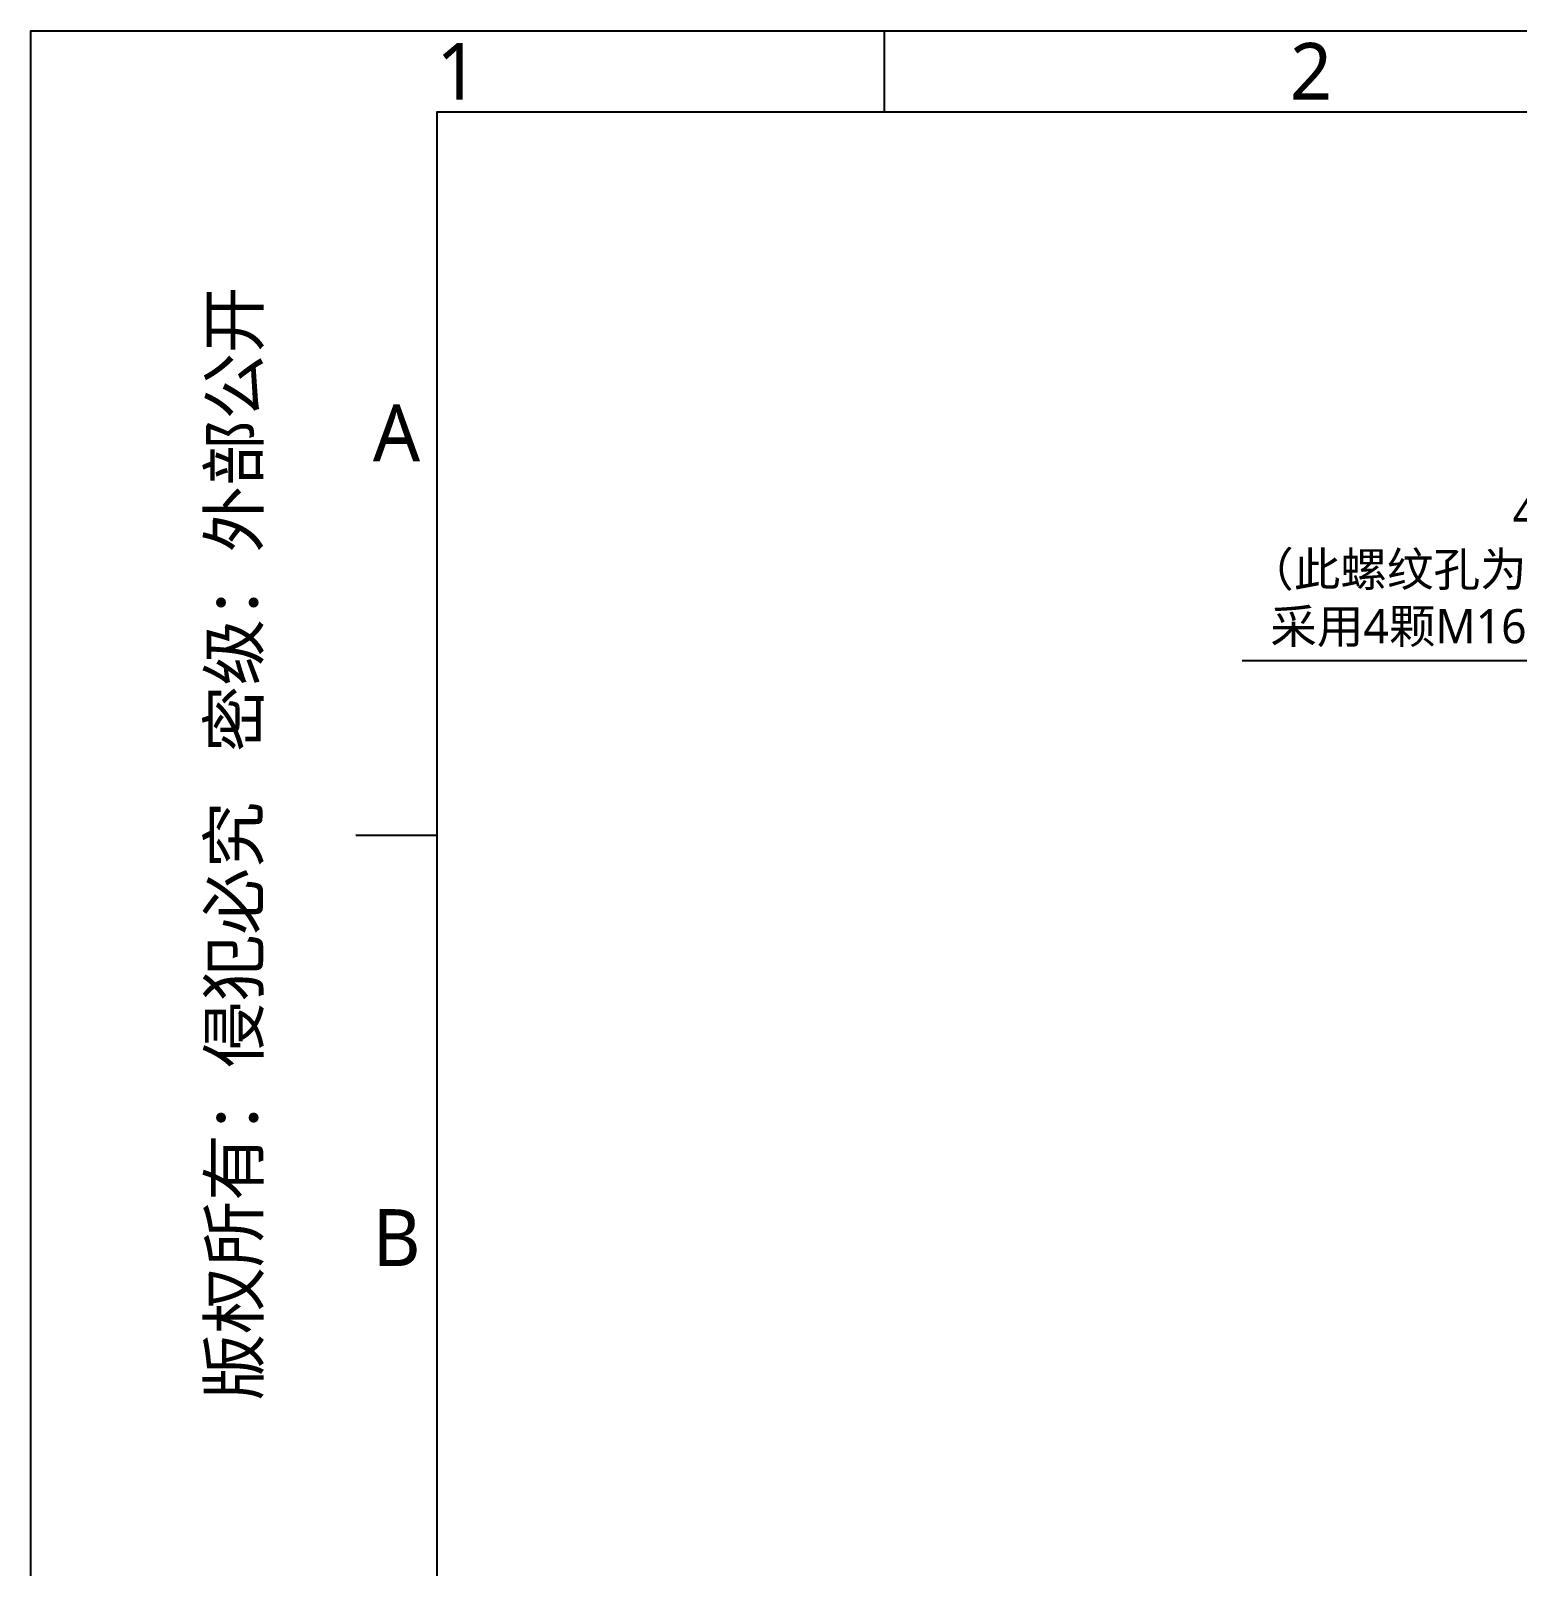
# Model space of a CAD drawing. Header units: millimetres. Extents: x 7426 to 8740, y 124 to 421.
# Drawn here: x 7879.7 to 7971.1, y 326.2 to 420.6 of the extents above; entities that cross this region are included whole.
import ezdxf
from ezdxf import colors
from ezdxf.entities.mleader import LeaderData, LeaderLine
from ezdxf.enums import TextEntityAlignment as Align
from ezdxf.math import Vec2, Vec3

# ---------------------------------------------------------------- set-up
doc = ezdxf.new("R2010")
doc.units = ezdxf.units.MM
doc.layers.add('多重引线', color=7, linetype='Continuous')
doc.layers.add('模板', color=7, linetype='Continuous')
doc.styles.add('微软雅黑', font='msyh.ttc')

# ---------------------------------------------------------------- blocks, each defined once
blk = doc.blocks.new('图纸')
at = {"color": 2}
for p, q in [((6535.66, 1549.22), (6535.66, 1525.22)), ((6379.66, 1311.62), (6403.66, 1311.62))]:
    blk.add_line(p, q, dxfattribs=at)
for points in [[(6283.66, 123.62), (6283.66, 1549.22), (8299.66, 1549.22), (8299.66, 123.62)], [(6403.66, 147.62), (6403.66, 1525.22), (8275.66, 1525.22), (8275.66, 147.62)]]:
    blk.add_lwpolyline(points, close=True, dxfattribs=at)
at = {"color": 2, "style": '微软雅黑'}
for s, p in [('1', (6409.66, 1537.22)), ('2', (6661.66, 1537.22)), ('A', (6391.66, 1430.42)), ('B', (6391.66, 1192.82))]:
    blk.add_text(s, height=16.8, dxfattribs=at).set_placement(p, align=Align.MIDDLE_CENTER)
blk.add_text('版权所有：侵犯必究   密级：外部公开', height=14.4, rotation=90, dxfattribs=at).set_placement((6343.66, 1309.22), align=Align.MIDDLE_CENTER)
blk.add_attdef('整机外形图', text='', height=19.2, dxfattribs=at).set_placement((7893.3, 256.65), align=Align.MIDDLE)
at = {"color": 7, "style": '微软雅黑'}
for tag, height, p in [('编号', 19.2, (8134.84, 252.67)), ('比例', 12, (7939.66, 171.62))]:
    blk.add_attdef(tag, text='', height=height, dxfattribs=at).set_placement(p, align=Align.MIDDLE)
at = {"style": '微软雅黑'}
for tag, p in [('当前页', (8047.3, 207.62)), ('总页数', (8192.77, 207.62))]:
    blk.add_attdef(tag, text='', height=12, dxfattribs=at).set_placement(p, align=Align.MIDDLE)

msp = doc.modelspace()

# ---------------------------------------------------------------- block references
at = {"layer": '模板', "xscale": 0.208333, "yscale": 0.208333, "zscale": 0.208333}
msp.add_blockref('图纸', (6570.5639, 97.868), dxfattribs=at)

# ---------------------------------------------------------------- leaders
at = {"layer": '多重引线'}
ml = msp.add_multileader_mtext('Standard', dxfattribs=at)
ml.set_content('4×{\\A1;M20 贯通\\P（此螺纹孔为底座固定孔\\P采用4颗M16螺钉锁附）}', style='微软雅黑')
ml.set_leader_properties()
ml.build(insert=Vec2(0, 0))
ml.multileader.update_dxf_attribs({"text_left_attachment_type": 5, "text_right_attachment_type": 5, "dogleg_length": 1, "arrow_head_size": 1.7})
ctx = ml.context
ctx.base_point, ctx.char_height, ctx.arrow_head_size, ctx.landing_gap_size, ctx.plane_origin = Vec3(7956.9041, 381.8608), 2.1, 1.7, 0.3907, Vec3(7997.0563, 370.7086)
ctx.left_attachment, ctx.right_attachment, ctx.text_align_type = 5, 5, 2
notes = []
notes.append((ctx, [(0, (1, 1, 0), (7986.5771, 381.8608), (-1, 0), 0.1953, [(0, [(7997.3234, 372.3732)], 0, [])])]))
ctx.mtext.insert, ctx.mtext.alignment, ctx.mtext.flow_direction = Vec3(7985.9912, 392.0373), 3, 5
for ctx, leaders in notes:
    for number, flags, end, landing, length, lines in leaders:
        leader = LeaderData()
        leader.index, (leader.has_last_leader_line, leader.has_dogleg_vector, leader.attachment_direction) = number, flags
        leader.last_leader_point, leader.dogleg_vector, leader.dogleg_length = Vec3(end), Vec3(landing), length
        for number, points, colour, breaks in lines:
            line = LeaderLine()
            line.index, line.vertices, line.color, line.breaks = number, Vec3.list(points), colors.encode_raw_color(colour), breaks
            leader.lines.append(line)
        ctx.leaders.append(leader)

doc.saveas('drawing.dxf')
